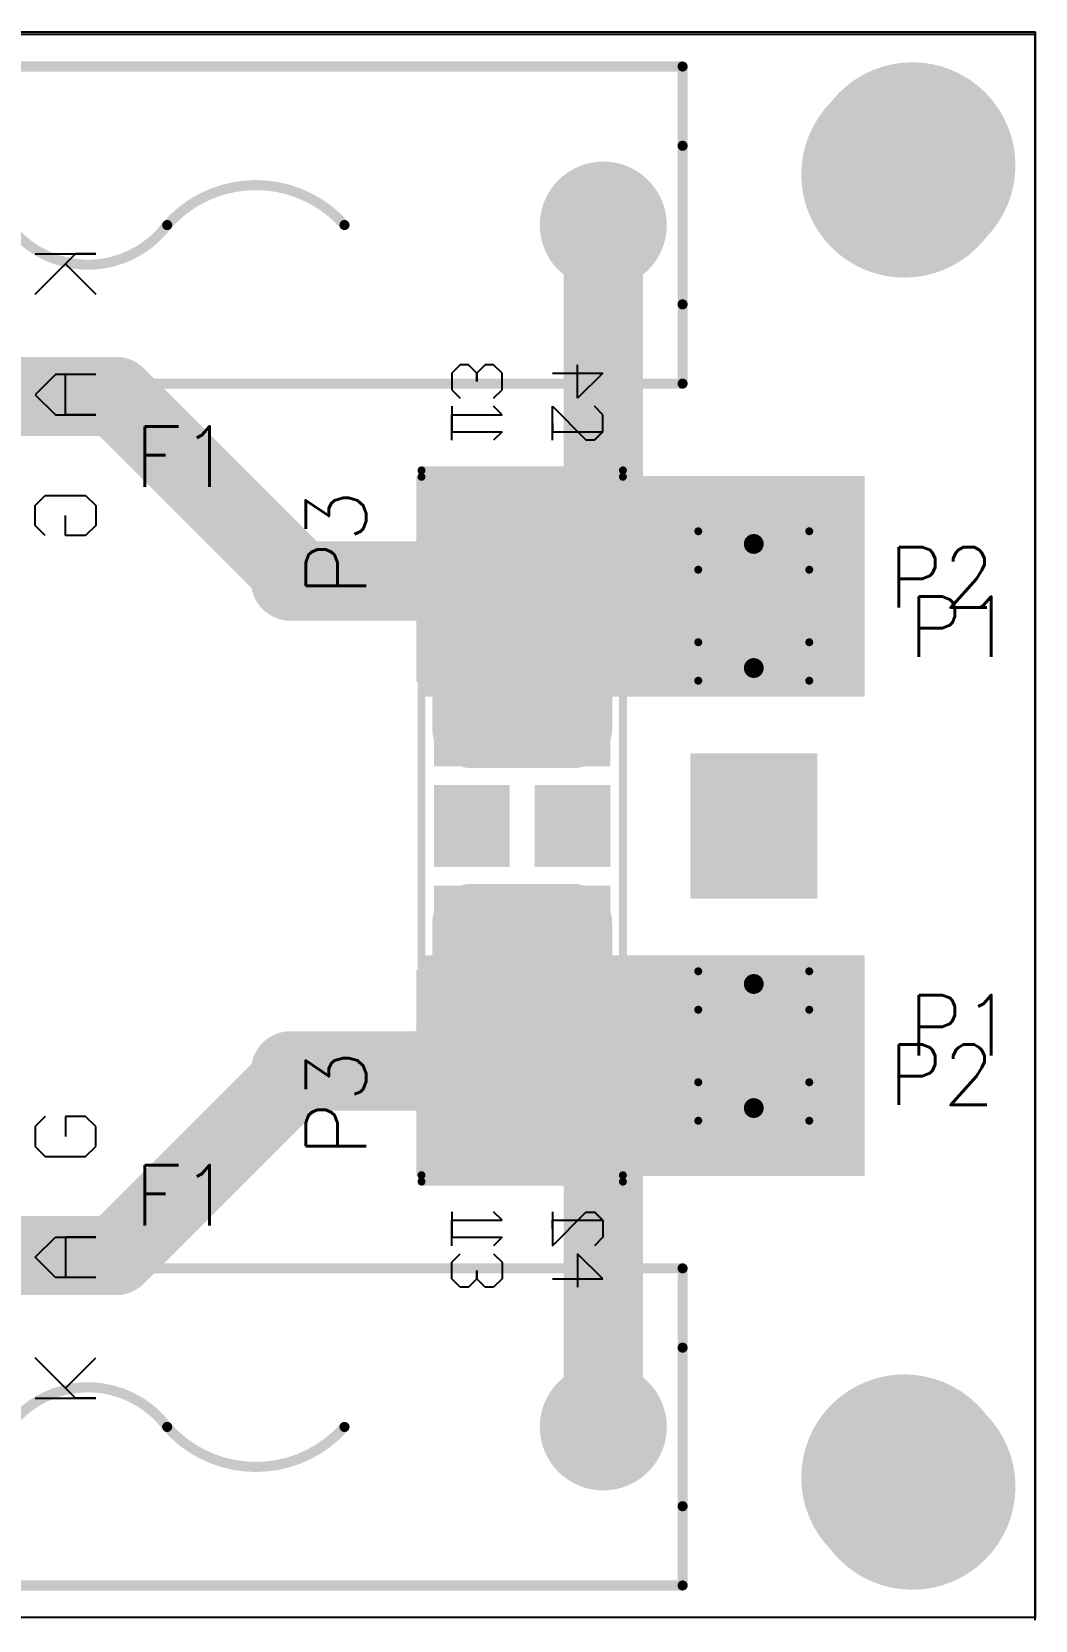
# Paper-space layout 'Bloco da legenda ISO A3' of a CAD drawing. Header units: millimetres. Extents: x 0 to 420, y 0 to 297.
# Drawn here: x 302.42 to 327.74, y 75.32 to 115.39 of the extents above; entities that cross this region are included whole.
import ezdxf

# ---------------------------------------------------------------- set-up
doc = ezdxf.new("R2010")
doc.units = ezdxf.units.MM
for name, color, linetype in [('1', 7, 'Continuous'), ('BottomLayer', 5, 'Continuous'), ('BottomSolder', 6, 'Continuous'), ('MultiLayer', 9, 'Continuous'), ('PadHoleLayer', 156, 'Continuous'), ('TopLayer', 1, 'Continuous'), ('TopOverlay', 40, 'Continuous'), ('TopSolder', 216, 'Continuous')]:
    doc.layers.add(name, color=color, linetype=linetype)
doc.styles.get("Standard").update_dxf_attribs({"font": 'simplex.shx'})

# ---------------------------------------------------------------- blocks, each defined once
blk = doc.blocks.new('F_______4')
at = {"layer": 'BottomLayer', "const_width": 1.5}
for points in [[(1.25, 0, 1), (2.75, 0, 1)], [(22.25, 0, 1), (23.75, 0, 1)]]:
    blk.add_lwpolyline(points, format="xyb", close=True, dxfattribs=at)
at = {"layer": 'BottomSolder', "const_width": 1.602}
for points in [[(1.199, 0, 1), (2.801, 0, 1)], [(22.199, 0, 1), (23.801, 0, 1)]]:
    blk.add_lwpolyline(points, format="xyb", close=True, dxfattribs=at)
at = {"layer": 'MultiLayer', "const_width": 1.5}
for points in [[(1.25, 0, 1), (2.75, 0, 1)], [(22.25, 0, 1), (23.75, 0, 1)]]:
    blk.add_lwpolyline(points, format="xyb", close=True, dxfattribs=at)
at = {"layer": 'PadHoleLayer', "const_width": 0.875}
for points in [[(1.562, 0, 1), (2.437, 0, 1)], [(22.563, 0, 1), (23.438, 0, 1)]]:
    blk.add_lwpolyline(points, format="xyb", close=True, dxfattribs=at)
at = {"layer": 'TopLayer', "const_width": 1.5}
for points in [[(1.25, 0, 1), (2.75, 0, 1)], [(22.25, 0, 1), (23.75, 0, 1)]]:
    blk.add_lwpolyline(points, format="xyb", close=True, dxfattribs=at)
at = {"layer": 'TopOverlay', "const_width": 0.254}
for points in [[(0, 4), (25, 4)], [(0, 2), (0, 4)], [(25, 2), (25, 4)], [(0, -2), (0, 2)], [(25, -2), (25, 2)], [(25, -4), (25, 2)], [(0, -4), (0, -2)], [(0, -4), (25, -4)]]:
    blk.add_lwpolyline(points, dxfattribs=at)
at = {"layer": 'TopOverlay', "const_width": 0.127}
for points in [[(-0.064, 4, 1), (0.064, 4, 1)], [(-0.064, 4, 1), (0.064, 4, 1)], [(24.937, 4, 1), (25.064, 4, 1)], [(24.937, 4, 1), (25.064, 4, 1)], [(-0.064, 2, 1), (0.064, 2, 1)], [(-0.064, 2, 1), (0.064, 2, 1)], [(24.937, 2, 1), (25.064, 2, 1)], [(24.937, 2, 1), (25.064, 2, 1)], [(24.937, 2, 1), (25.064, 2, 1)], [(7.936, 0, 1), (8.063, 0, 1)], [(11.936, 0, 1), (12.063, 0, 1)], [(11.936, 0, 1), (12.063, 0, 1)], [(16.409, 0, 1), (16.536, 0, 1)], [(-0.064, -2, 1), (0.064, -2, 1)], [(-0.064, -2, 1), (0.064, -2, 1)], [(24.937, -2, 1), (25.064, -2, 1)], [(-0.064, -4, 1), (0.064, -4, 1)], [(-0.064, -4, 1), (0.064, -4, 1)], [(24.937, -4, 1), (25.064, -4, 1)], [(24.937, -4, 1), (25.064, -4, 1)]]:
    blk.add_lwpolyline(points, format="xyb", close=True, dxfattribs=at)
at = {"layer": 'TopOverlay', "const_width": 0.254}
for points in [[(12, 0, -0.4514), (16.472, 0)], [(12, 0, -0.500001), (8, 0)]]:
    blk.add_lwpolyline(points, format="xyb", dxfattribs=at)
at = {"layer": 'TopSolder', "const_width": 1.602}
for points in [[(1.199, 0, 1), (2.801, 0, 1)], [(22.199, 0, 1), (23.801, 0, 1)]]:
    blk.add_lwpolyline(points, format="xyb", close=True, dxfattribs=at)
blk = doc.blocks.new('PIN1_5')
at = {"layer": 'BottomLayer'}
blk.add_solid([(-1.5, -1.5), (1.5, -1.5), (-1.5, 1.5), (1.5, 1.5)], dxfattribs=at)
at = {"layer": 'BottomSolder'}
blk.add_solid([(-1.602, -1.602), (1.602, -1.602), (-1.602, 1.602), (1.602, 1.602)], dxfattribs=at)
at = {"layer": 'MultiLayer'}
blk.add_solid([(-1.5, -1.5), (1.5, -1.5), (-1.5, 1.5), (1.5, 1.5)], dxfattribs=at)
at = {"layer": 'PadHoleLayer', "const_width": 1}
blk.add_lwpolyline([(-0.5, 0, 1), (0.5, 0, 1)], format="xyb", close=True, dxfattribs=at)
at = {"layer": 'TopLayer'}
blk.add_solid([(-1.5, -1.5), (1.5, -1.5), (-1.5, 1.5), (1.5, 1.5)], dxfattribs=at)
at = {"layer": 'TopOverlay'}
for points, const_width in [([(0.125, 2.05, 1), (-0.125, 2.05, 1)], 0.25), ([(-0.188, 2.05, 1), (-0.063, 2.05, 1)], 0.125), ([(0.063, 2.05, 1), (0.188, 2.05, 1)], 0.125), ([(-1.45, 1.4, 1), (-1.35, 1.4, 1)], 0.1), ([(-1.45, 1.4, 1), (-1.35, 1.4, 1)], 0.1), ([(1.35, 1.4, 1), (1.45, 1.4, 1)], 0.1), ([(1.35, 1.4, 1), (1.45, 1.4, 1)], 0.1), ([(-1.45, -1.4, 1), (-1.35, -1.4, 1)], 0.1), ([(-1.45, -1.4, 1), (-1.35, -1.4, 1)], 0.1), ([(1.35, -1.4, 1), (1.45, -1.4, 1)], 0.1), ([(1.35, -1.4, 1), (1.45, -1.4, 1)], 0.1)]:
    blk.add_lwpolyline(points, format="xyb", close=True, dxfattribs=dict(at, const_width=const_width))
at = {"layer": 'TopOverlay', "const_width": 0.2}
for points in [[(-1.4, -1.4), (-1.4, 1.4)], [(-1.4, 1.4), (1.4, 1.4)], [(1.4, -1.4), (1.4, 1.4)], [(-1.4, -1.4), (1.4, -1.4)]]:
    blk.add_lwpolyline(points, dxfattribs=at)
at = {"layer": 'TopSolder'}
blk.add_solid([(-1.602, -1.602), (1.602, -1.602), (-1.602, 1.602), (1.602, 1.602)], dxfattribs=at)
blk = doc.blocks.new('PIN1_6')
at = {"layer": 'BottomLayer'}
blk.add_solid([(-1.5, -1.5), (1.5, -1.5), (-1.5, 1.5), (1.5, 1.5)], dxfattribs=at)
at = {"layer": 'BottomSolder'}
blk.add_solid([(-1.602, -1.602), (1.602, -1.602), (-1.602, 1.602), (1.602, 1.602)], dxfattribs=at)
at = {"layer": 'MultiLayer'}
blk.add_solid([(-1.5, -1.5), (1.5, -1.5), (-1.5, 1.5), (1.5, 1.5)], dxfattribs=at)
at = {"layer": 'PadHoleLayer', "const_width": 1}
blk.add_lwpolyline([(-0.5, 0, 1), (0.5, 0, 1)], format="xyb", close=True, dxfattribs=at)
at = {"layer": 'TopLayer'}
blk.add_solid([(-1.5, -1.5), (1.5, -1.5), (-1.5, 1.5), (1.5, 1.5)], dxfattribs=at)
at = {"layer": 'TopOverlay'}
for points, const_width in [([(0.125, 2.05, 1), (-0.125, 2.05, 1)], 0.25), ([(-0.188, 2.05, 1), (-0.063, 2.05, 1)], 0.125), ([(0.063, 2.05, 1), (0.188, 2.05, 1)], 0.125), ([(-1.45, 1.4, 1), (-1.35, 1.4, 1)], 0.1), ([(-1.45, 1.4, 1), (-1.35, 1.4, 1)], 0.1), ([(1.35, 1.4, 1), (1.45, 1.4, 1)], 0.1), ([(1.35, 1.4, 1), (1.45, 1.4, 1)], 0.1), ([(-1.45, -1.4, 1), (-1.35, -1.4, 1)], 0.1), ([(-1.45, -1.4, 1), (-1.35, -1.4, 1)], 0.1), ([(1.35, -1.4, 1), (1.45, -1.4, 1)], 0.1), ([(1.35, -1.4, 1), (1.45, -1.4, 1)], 0.1)]:
    blk.add_lwpolyline(points, format="xyb", close=True, dxfattribs=dict(at, const_width=const_width))
at = {"layer": 'TopOverlay', "const_width": 0.2}
for points in [[(-1.4, -1.4), (-1.4, 1.4)], [(-1.4, 1.4), (1.4, 1.4)], [(1.4, -1.4), (1.4, 1.4)], [(-1.4, -1.4), (1.4, -1.4)]]:
    blk.add_lwpolyline(points, dxfattribs=at)
at = {"layer": 'TopSolder'}
blk.add_solid([(-1.602, -1.602), (1.602, -1.602), (-1.602, 1.602), (1.602, 1.602)], dxfattribs=at)
blk = doc.blocks.new('HDR2X7_7')
at = {"layer": 'BottomLayer'}
for points in [[(-0.85, 1.69), (0.85, 1.69), (-0.85, 3.39), (0.85, 3.39)], [(1.69, 1.69), (3.39, 1.69), (1.69, 3.39), (3.39, 3.39)], [(4.23, 1.69), (5.93, 1.69), (4.23, 3.39), (5.93, 3.39)], [(6.77, 1.69), (8.47, 1.69), (6.77, 3.39), (8.47, 3.39)], [(9.31, 1.69), (11.01, 1.69), (9.31, 3.39), (11.01, 3.39)], [(11.85, 1.69), (13.55, 1.69), (11.85, 3.39), (13.55, 3.39)], [(14.39, 1.69), (16.09, 1.69), (14.39, 3.39), (16.09, 3.39)], [(-0.85, -0.85), (0.85, -0.85), (-0.85, 0.85), (0.85, 0.85)], [(1.69, -0.85), (3.39, -0.85), (1.69, 0.85), (3.39, 0.85)], [(4.23, -0.85), (5.93, -0.85), (4.23, 0.85), (5.93, 0.85)], [(6.77, -0.85), (8.47, -0.85), (6.77, 0.85), (8.47, 0.85)], [(9.31, -0.85), (11.01, -0.85), (9.31, 0.85), (11.01, 0.85)], [(11.85, -0.85), (13.55, -0.85), (11.85, 0.85), (13.55, 0.85)], [(14.39, -0.85), (16.09, -0.85), (14.39, 0.85), (16.09, 0.85)]]:
    blk.add_solid(points, dxfattribs=at)
at = {"layer": 'BottomSolder'}
for points in [[(-0.952, 1.588), (0.952, 1.588), (-0.952, 3.492), (0.952, 3.492)], [(1.588, 1.588), (3.492, 1.588), (1.588, 3.492), (3.492, 3.492)], [(4.128, 1.588), (6.032, 1.588), (4.128, 3.492), (6.032, 3.492)], [(6.668, 1.588), (8.572, 1.588), (6.668, 3.492), (8.572, 3.492)], [(9.208, 1.588), (11.112, 1.588), (9.208, 3.492), (11.112, 3.492)], [(11.748, 1.588), (13.652, 1.588), (11.748, 3.492), (13.652, 3.492)], [(14.288, 1.588), (16.192, 1.588), (14.288, 3.492), (16.192, 3.492)], [(-0.952, -0.952), (0.952, -0.952), (-0.952, 0.952), (0.952, 0.952)], [(1.588, -0.952), (3.492, -0.952), (1.588, 0.952), (3.492, 0.952)], [(4.128, -0.952), (6.032, -0.952), (4.128, 0.952), (6.032, 0.952)], [(6.668, -0.952), (8.572, -0.952), (6.668, 0.952), (8.572, 0.952)], [(9.208, -0.952), (11.112, -0.952), (9.208, 0.952), (11.112, 0.952)], [(11.748, -0.952), (13.652, -0.952), (11.748, 0.952), (13.652, 0.952)], [(14.288, -0.952), (16.192, -0.952), (14.288, 0.952), (16.192, 0.952)]]:
    blk.add_solid(points, dxfattribs=at)
at = {"layer": 'MultiLayer'}
for points in [[(-0.85, 1.69), (0.85, 1.69), (-0.85, 3.39), (0.85, 3.39)], [(1.69, 1.69), (3.39, 1.69), (1.69, 3.39), (3.39, 3.39)], [(4.23, 1.69), (5.93, 1.69), (4.23, 3.39), (5.93, 3.39)], [(6.77, 1.69), (8.47, 1.69), (6.77, 3.39), (8.47, 3.39)], [(9.31, 1.69), (11.01, 1.69), (9.31, 3.39), (11.01, 3.39)], [(11.85, 1.69), (13.55, 1.69), (11.85, 3.39), (13.55, 3.39)], [(14.39, 1.69), (16.09, 1.69), (14.39, 3.39), (16.09, 3.39)], [(-0.85, -0.85), (0.85, -0.85), (-0.85, 0.85), (0.85, 0.85)], [(1.69, -0.85), (3.39, -0.85), (1.69, 0.85), (3.39, 0.85)], [(4.23, -0.85), (5.93, -0.85), (4.23, 0.85), (5.93, 0.85)], [(6.77, -0.85), (8.47, -0.85), (6.77, 0.85), (8.47, 0.85)], [(9.31, -0.85), (11.01, -0.85), (9.31, 0.85), (11.01, 0.85)], [(11.85, -0.85), (13.55, -0.85), (11.85, 0.85), (13.55, 0.85)], [(14.39, -0.85), (16.09, -0.85), (14.39, 0.85), (16.09, 0.85)]]:
    blk.add_solid(points, dxfattribs=at)
at = {"layer": 'PadHoleLayer', "const_width": 0.6}
for points in [[(-0.3, 2.54, 1), (0.3, 2.54, 1)], [(2.24, 2.54, 1), (2.84, 2.54, 1)], [(4.78, 2.54, 1), (5.38, 2.54, 1)], [(7.32, 2.54, 1), (7.92, 2.54, 1)], [(9.86, 2.54, 1), (10.46, 2.54, 1)], [(12.4, 2.54, 1), (13, 2.54, 1)], [(14.94, 2.54, 1), (15.54, 2.54, 1)], [(-0.3, 0, 1), (0.3, 0, 1)], [(2.24, 0, 1), (2.84, 0, 1)], [(4.78, 0, 1), (5.38, 0, 1)], [(7.32, 0, 1), (7.92, 0, 1)], [(9.86, 0, 1), (10.46, 0, 1)], [(12.4, 0, 1), (13, 0, 1)], [(14.94, 0, 1), (15.54, 0, 1)]]:
    blk.add_lwpolyline(points, format="xyb", close=True, dxfattribs=at)
at = {"layer": 'TopLayer'}
for points in [[(-0.85, 1.69), (0.85, 1.69), (-0.85, 3.39), (0.85, 3.39)], [(1.69, 1.69), (3.39, 1.69), (1.69, 3.39), (3.39, 3.39)], [(4.23, 1.69), (5.93, 1.69), (4.23, 3.39), (5.93, 3.39)], [(6.77, 1.69), (8.47, 1.69), (6.77, 3.39), (8.47, 3.39)], [(9.31, 1.69), (11.01, 1.69), (9.31, 3.39), (11.01, 3.39)], [(11.85, 1.69), (13.55, 1.69), (11.85, 3.39), (13.55, 3.39)], [(14.39, 1.69), (16.09, 1.69), (14.39, 3.39), (16.09, 3.39)], [(-0.85, -0.85), (0.85, -0.85), (-0.85, 0.85), (0.85, 0.85)], [(1.69, -0.85), (3.39, -0.85), (1.69, 0.85), (3.39, 0.85)], [(4.23, -0.85), (5.93, -0.85), (4.23, 0.85), (5.93, 0.85)], [(6.77, -0.85), (8.47, -0.85), (6.77, 0.85), (8.47, 0.85)], [(9.31, -0.85), (11.01, -0.85), (9.31, 0.85), (11.01, 0.85)], [(11.85, -0.85), (13.55, -0.85), (11.85, 0.85), (13.55, 0.85)], [(14.39, -0.85), (16.09, -0.85), (14.39, 0.85), (16.09, 0.85)]]:
    blk.add_solid(points, dxfattribs=at)
at = {"layer": 'TopOverlay'}
for p, q in [((-2.836, 3.302), (-3.048, 3.09)), ((-2.413, 3.302), (-2.836, 3.302)), ((-2.202, 3.09), (-2.413, 3.302)), ((17.484, 3.302), (17.272, 3.09)), ((17.484, 2.032), (17.484, 3.302)), ((18.965, 3.302), (18.33, 2.667)), ((18.965, 2.032), (18.965, 3.302)), ((-3.048, 2.032), (-2.202, 2.878)), ((-2.202, 2.878), (-2.202, 3.09)), ((18.33, 2.667), (19.176, 2.667)), ((-2.202, 2.032), (-3.048, 2.032)), ((17.272, 2.032), (17.695, 2.032)), ((17.695, 2.032), (17.484, 2.032)), ((-2.836, 0.762), (-3.048, 0.55)), ((-2.836, -0.508), (-2.836, 0.762)), ((17.484, 0.762), (17.272, 0.55)), ((17.484, -0.508), (17.484, 0.762)), ((18.33, 0.55), (18.542, 0.762)), ((18.542, 0.762), (18.965, 0.762)), ((18.965, 0.762), (19.176, 0.55)), ((19.176, 0.55), (19.176, 0.338)), ((18.965, 0.127), (18.753, 0.127)), ((18.753, 0.127), (18.965, 0.127)), ((19.176, 0.338), (18.965, 0.127)), ((18.965, 0.127), (19.176, -0.085)), ((18.542, -0.508), (18.33, -0.296)), ((19.176, -0.296), (18.965, -0.508)), ((19.176, -0.085), (19.176, -0.296)), ((-3.048, -0.508), (-2.625, -0.508)), ((-2.625, -0.508), (-2.836, -0.508)), ((17.272, -0.508), (17.695, -0.508)), ((17.695, -0.508), (17.484, -0.508)), ((18.965, -0.508), (18.542, -0.508))]:
    blk.add_line(p, q, dxfattribs=at)
at = {"layer": 'TopOverlay', "const_width": 0.2}
for points in [[(-1.27, -1.27), (-1.27, 3.81)], [(16.51, 3.81), (-1.27, 3.81)], [(16.51, -1.27), (16.51, 3.81)], [(16.51, -1.27), (-1.27, -1.27)]]:
    blk.add_lwpolyline(points, dxfattribs=at)
at = {"layer": 'TopOverlay', "const_width": 0.1}
for points in [[(-1.32, 3.81, 1), (-1.22, 3.81, 1)], [(-1.32, 3.81, 1), (-1.22, 3.81, 1)], [(16.46, 3.81, 1), (16.56, 3.81, 1)], [(16.46, 3.81, 1), (16.56, 3.81, 1)], [(-1.32, -1.27, 1), (-1.22, -1.27, 1)], [(-1.32, -1.27, 1), (-1.22, -1.27, 1)], [(16.46, -1.27, 1), (16.56, -1.27, 1)], [(16.46, -1.27, 1), (16.56, -1.27, 1)]]:
    blk.add_lwpolyline(points, format="xyb", close=True, dxfattribs=at)
at = {"layer": 'TopSolder'}
for points in [[(-0.952, 1.588), (0.952, 1.588), (-0.952, 3.492), (0.952, 3.492)], [(1.588, 1.588), (3.492, 1.588), (1.588, 3.492), (3.492, 3.492)], [(4.128, 1.588), (6.032, 1.588), (4.128, 3.492), (6.032, 3.492)], [(6.668, 1.588), (8.572, 1.588), (6.668, 3.492), (8.572, 3.492)], [(9.208, 1.588), (11.112, 1.588), (9.208, 3.492), (11.112, 3.492)], [(11.748, 1.588), (13.652, 1.588), (11.748, 3.492), (13.652, 3.492)], [(14.288, 1.588), (16.192, 1.588), (14.288, 3.492), (16.192, 3.492)], [(-0.952, -0.952), (0.952, -0.952), (-0.952, 0.952), (0.952, 0.952)], [(1.588, -0.952), (3.492, -0.952), (1.588, 0.952), (3.492, 0.952)], [(4.128, -0.952), (6.032, -0.952), (4.128, 0.952), (6.032, 0.952)], [(6.668, -0.952), (8.572, -0.952), (6.668, 0.952), (8.572, 0.952)], [(9.208, -0.952), (11.112, -0.952), (9.208, 0.952), (11.112, 0.952)], [(11.748, -0.952), (13.652, -0.952), (11.748, 0.952), (13.652, 0.952)], [(14.288, -0.952), (16.192, -0.952), (14.288, 0.952), (16.192, 0.952)]]:
    blk.add_solid(points, dxfattribs=at)

psp = doc.layouts.new('Bloco da legenda ISO A3')

# ---------------------------------------------------------------- linework, layer by layer
for p, q in [((225.736, 115.39), (327.736, 115.39)), ((225.736, 115.39), (327.736, 115.39)), ((327.736, 115.32), (225.736, 115.32)), ((327.736, 115.39), (327.736, 75.39)), ((327.736, 75.32), (327.736, 115.32)), ((327.736, 75.39), (225.736, 75.39))]:
    psp.add_line(p, q)
at = {"layer": '1'}
for p, q in [((225.736, 115.39), (327.736, 115.39)), ((225.736, 115.39), (327.736, 115.39)), ((327.736, 115.39), (327.736, 75.39)), ((303.528, 109.79), (302.512, 108.775)), ((302.512, 109.79), (304.036, 109.79)), ((302.512, 108.775), (303.274, 109.536)), ((303.274, 109.536), (304.036, 108.775)), ((304.036, 109.79), (303.528, 109.79)), ((303.02, 106.743), (302.512, 106.235)), ((304.036, 106.743), (303.02, 106.743)), ((303.274, 105.728), (303.274, 106.743)), ((302.512, 106.235), (303.02, 105.728)), ((303.02, 105.728), (304.036, 105.728)), ((304.036, 105.728), (303.274, 105.728)), ((302.512, 103.442), (302.766, 103.696)), ((302.512, 102.934), (302.512, 103.442)), ((302.766, 103.696), (303.782, 103.696)), ((303.782, 103.696), (304.036, 103.442)), ((304.036, 103.442), (304.036, 102.934)), ((303.274, 102.681), (303.274, 103.188)), ((302.766, 102.681), (302.512, 102.934)), ((303.782, 102.681), (303.274, 102.681)), ((304.036, 102.934), (303.782, 102.681)), ((327.736, 75.39), (225.736, 75.39))]:
    psp.add_line(p, q, dxfattribs=at)
for points, const_width in [([(323.135, 111.79, -1), (325.736, 111.79, -1)], 2.602), ([(323.135, 111.79, -1), (325.736, 111.79, -1)], 2.602), ([(323.186, 111.79, -1), (325.686, 111.79, -1)], 2.5), ([(323.186, 111.79, -1), (325.686, 111.79, -1)], 2.5), ([(323.186, 111.79, -1), (325.686, 111.79, -1)], 2.5), ([(323.686, 111.79, -1), (325.186, 111.79, -1)], 1.5), ([(304.049, 106.19, -1), (305.049, 106.19, -1)], 1), ([(304.049, 106.19, -1), (305.049, 106.19, -1)], 1), ([(313.025, 103.056, -1), (314.025, 103.056, -1)], 1), ([(315.565, 103.056, -1), (316.565, 103.056, -1)], 1), ([(315.565, 103.056, -1), (316.565, 103.056, -1)], 1), ([(308.453, 101.786, -1), (309.453, 101.786, -1)], 1), ([(308.453, 101.532, -1), (309.453, 101.532, -1)], 1), ([(308.703, 101.786, -1), (309.203, 101.786, -1)], 0.5), ([(312.009, 101.532, -1), (313.009, 101.532, -1)], 1), ([(312.009, 101.532, -1), (313.009, 101.532, -1)], 1), ([(308.703, 101.532, -1), (309.203, 101.532, -1)], 0.5), ([(313.025, 100.516, -1), (314.025, 100.516, -1)], 1), ([(313.025, 100.516, -1), (314.025, 100.516, -1)], 1), ([(315.565, 100.516, -1), (316.565, 100.516, -1)], 1), ([(315.565, 100.516, -1), (316.565, 100.516, -1)], 1), ([(313.025, 97.976, -1), (314.025, 97.976, -1)], 1), ([(313.025, 97.976, -1), (314.025, 97.976, -1)], 1), ([(315.565, 97.976, -1), (316.565, 97.976, -1)], 1), ([(315.565, 97.976, -1), (316.565, 97.976, -1)], 1), ([(320.136, 95.59, -1), (321.136, 95.59, -1)], 1), ([(313.025, 92.896, -1), (314.025, 92.896, -1)], 1), ([(315.565, 92.896, -1), (316.565, 92.896, -1)], 1), ([(315.565, 92.896, -1), (316.565, 92.896, -1)], 1), ([(313.025, 90.356, -1), (314.025, 90.356, -1)], 1), ([(315.565, 90.356, -1), (316.565, 90.356, -1)], 1), ([(315.565, 90.356, -1), (316.565, 90.356, -1)], 1), ([(315.565, 90.356, -1), (316.565, 90.356, -1)], 1), ([(313.025, 87.816, -1), (314.025, 87.816, -1)], 1), ([(315.565, 87.816, -1), (316.565, 87.816, -1)], 1), ([(315.565, 87.816, -1), (316.565, 87.816, -1)], 1), ([(316.34, 86.94, -1), (317.34, 86.94, -1)], 1), ([(316.34, 80.196, -1), (317.34, 80.196, -1)], 1), ([(323.335, 78.69, -1), (325.936, 78.69, -1)], 2.602), ([(323.335, 78.69, -1), (325.936, 78.69, -1)], 2.602), ([(323.386, 78.69, -1), (325.886, 78.69, -1)], 2.5), ([(323.386, 78.69, -1), (325.886, 78.69, -1)], 2.5), ([(323.386, 78.69, -1), (325.886, 78.69, -1)], 2.5), ([(323.886, 78.69, -1), (325.386, 78.69, -1)], 1.5)]:
    psp.add_lwpolyline(points, format="xyb", close=True, dxfattribs=dict(at, const_width=const_width))
for points, const_width in [([(295.636, 106.19), (304.549, 106.19)], 2), ([(304.549, 106.19), (308.953, 101.786)], 2), ([(313.525, 103.056), (316.065, 103.056)], 2), ([(316.065, 103.056), (316.065, 100.516)], 2), ([(308.953, 101.532), (312.509, 101.532)], 2), ([(308.953, 101.786), (308.953, 101.532)], 1), ([(312.509, 101.532), (313.525, 100.516)], 2), ([(313.525, 100.516), (313.525, 97.976)], 2), ([(316.065, 100.516), (316.065, 97.976)], 2), ([(313.525, 97.976), (316.065, 97.976)], 2), ([(313.525, 92.896), (316.065, 92.896)], 2), ([(316.065, 92.896), (316.065, 90.356)], 2), ([(313.525, 90.356), (316.065, 90.356)], 2), ([(316.065, 90.356), (316.065, 87.816)], 2), ([(313.525, 87.816), (316.065, 87.816)], 2), ([(316.84, 86.94), (316.84, 80.196)], 2)]:
    psp.add_lwpolyline(points, dxfattribs=dict(at, const_width=const_width))
for points in [[(312.128, 104.18), (323.431, 104.18), (312.128, 98.99), (323.431, 98.99)], [(319.034, 97.192), (322.237, 97.192), (319.034, 93.989), (322.237, 93.989)], [(319.034, 97.192), (322.237, 97.192), (319.034, 93.989), (322.237, 93.989)], [(319.136, 97.09), (322.136, 97.09), (319.136, 94.09), (322.136, 94.09)], [(319.136, 97.09), (322.136, 97.09), (319.136, 94.09), (322.136, 94.09)], [(319.136, 97.09), (322.136, 97.09), (319.136, 94.09), (322.136, 94.09)], [(312.255, 92.09), (323.431, 92.09), (312.255, 86.546), (323.431, 86.546)]]:
    psp.add_solid(points, dxfattribs=at)
at = {"layer": 'BottomLayer'}
for points, const_width in [([(323.186, 111.79, -1), (325.686, 111.79, -1)], 2.5), ([(323.386, 112.02, 1), (325.886, 112.02, 1)], 2.5), ([(316.34, 110.514, 1), (317.34, 110.514, 1)], 1), ([(304.049, 106.19, -1), (305.049, 106.19, -1)], 1), ([(304.049, 106.19, -1), (305.049, 106.19, -1)], 1), ([(316.34, 103.77, 1), (317.34, 103.77, 1)], 1), ([(313.025, 103.056, -1), (314.025, 103.056, -1)], 1), ([(313.025, 102.894, 1), (314.025, 102.894, 1)], 1), ([(315.565, 103.056, -1), (316.565, 103.056, -1)], 1), ([(315.565, 103.056, -1), (316.565, 103.056, -1)], 1), ([(315.565, 102.894, 1), (316.565, 102.894, 1)], 1), ([(315.565, 102.894, 1), (316.565, 102.894, 1)], 1), ([(308.453, 101.786, -1), (309.453, 101.786, -1)], 1), ([(308.453, 101.532, -1), (309.453, 101.532, -1)], 1), ([(308.703, 101.786, -1), (309.203, 101.786, -1)], 0.5), ([(312.009, 101.532, -1), (313.009, 101.532, -1)], 1), ([(312.009, 101.532, -1), (313.009, 101.532, -1)], 1), ([(308.703, 101.532, -1), (309.203, 101.532, -1)], 0.5), ([(313.025, 100.516, -1), (314.025, 100.516, -1)], 1), ([(313.025, 100.516, -1), (314.025, 100.516, -1)], 1), ([(315.565, 100.516, -1), (316.565, 100.516, -1)], 1), ([(315.565, 100.516, -1), (316.565, 100.516, -1)], 1), ([(313.025, 100.354, 1), (314.025, 100.354, 1)], 1), ([(315.565, 100.354, 1), (316.565, 100.354, 1)], 1), ([(315.565, 100.354, 1), (316.565, 100.354, 1)], 1), ([(315.565, 100.354, 1), (316.565, 100.354, 1)], 1), ([(313.025, 97.976, -1), (314.025, 97.976, -1)], 1), ([(313.025, 97.976, -1), (314.025, 97.976, -1)], 1), ([(315.565, 97.976, -1), (316.565, 97.976, -1)], 1), ([(315.565, 97.976, -1), (316.565, 97.976, -1)], 1), ([(313.025, 97.814, 1), (314.025, 97.814, 1)], 1), ([(315.565, 97.814, 1), (316.565, 97.814, 1)], 1), ([(315.565, 97.814, 1), (316.565, 97.814, 1)], 1), ([(313.025, 92.896, -1), (314.025, 92.896, -1)], 1), ([(315.565, 92.896, -1), (316.565, 92.896, -1)], 1), ([(315.565, 92.896, -1), (316.565, 92.896, -1)], 1), ([(313.025, 92.734, 1), (314.025, 92.734, 1)], 1), ([(313.025, 92.734, 1), (314.025, 92.734, 1)], 1), ([(315.565, 92.734, 1), (316.565, 92.734, 1)], 1), ([(315.565, 92.734, 1), (316.565, 92.734, 1)], 1), ([(313.025, 90.356, -1), (314.025, 90.356, -1)], 1), ([(313.025, 90.194, 1), (314.025, 90.194, 1)], 1), ([(313.025, 90.194, 1), (314.025, 90.194, 1)], 1), ([(315.565, 90.356, -1), (316.565, 90.356, -1)], 1), ([(315.565, 90.356, -1), (316.565, 90.356, -1)], 1), ([(315.565, 90.356, -1), (316.565, 90.356, -1)], 1), ([(315.565, 90.194, 1), (316.565, 90.194, 1)], 1), ([(315.565, 90.194, 1), (316.565, 90.194, 1)], 1), ([(308.453, 89.178, 1), (309.453, 89.178, 1)], 1), ([(312.009, 89.178, 1), (313.009, 89.178, 1)], 1), ([(312.009, 89.178, 1), (313.009, 89.178, 1)], 1), ([(308.453, 88.924, 1), (309.453, 88.924, 1)], 1), ([(308.703, 89.178, 1), (309.203, 89.178, 1)], 0.5), ([(308.703, 88.924, 1), (309.203, 88.924, 1)], 0.5), ([(313.025, 87.816, -1), (314.025, 87.816, -1)], 1), ([(313.025, 87.654, 1), (314.025, 87.654, 1)], 1), ([(315.565, 87.816, -1), (316.565, 87.816, -1)], 1), ([(315.565, 87.816, -1), (316.565, 87.816, -1)], 1), ([(315.565, 87.654, 1), (316.565, 87.654, 1)], 1), ([(315.565, 87.654, 1), (316.565, 87.654, 1)], 1), ([(316.34, 86.94, -1), (317.34, 86.94, -1)], 1), ([(304.049, 84.52, 1), (305.049, 84.52, 1)], 1), ([(304.049, 84.52, 1), (305.049, 84.52, 1)], 1), ([(323.186, 78.92, 1), (325.686, 78.92, 1)], 2.5), ([(316.34, 80.196, -1), (317.34, 80.196, -1)], 1), ([(323.386, 78.69, -1), (325.886, 78.69, -1)], 2.5)]:
    psp.add_lwpolyline(points, format="xyb", close=True, dxfattribs=dict(at, const_width=const_width))
for points, const_width in [([(316.84, 103.77), (316.84, 110.514)], 2), ([(295.636, 106.19), (304.549, 106.19)], 2), ([(304.549, 106.19), (308.953, 101.786)], 2), ([(313.525, 103.056), (316.065, 103.056)], 2), ([(313.525, 102.894), (316.065, 102.894)], 2), ([(316.065, 103.056), (316.065, 100.516)], 2), ([(316.065, 100.354), (316.065, 102.894)], 2), ([(308.953, 101.532), (312.509, 101.532)], 2), ([(308.953, 101.786), (308.953, 101.532)], 1), ([(312.509, 101.532), (313.525, 100.516)], 2), ([(313.525, 100.516), (313.525, 97.976)], 2), ([(316.065, 100.516), (316.065, 97.976)], 2), ([(313.525, 100.354), (316.065, 100.354)], 2), ([(316.065, 97.814), (316.065, 100.354)], 2), ([(313.525, 97.976), (316.065, 97.976)], 2), ([(313.525, 97.814), (316.065, 97.814)], 2), ([(313.525, 92.896), (316.065, 92.896)], 2), ([(316.065, 92.896), (316.065, 90.356)], 2), ([(313.525, 92.734), (316.065, 92.734)], 2), ([(313.525, 90.194), (313.525, 92.734)], 2), ([(316.065, 90.194), (316.065, 92.734)], 2), ([(312.509, 89.178), (313.525, 90.194)], 2), ([(313.525, 90.356), (316.065, 90.356)], 2), ([(316.065, 90.356), (316.065, 87.816)], 2), ([(316.065, 87.654), (316.065, 90.194)], 2), ([(308.953, 89.178), (312.509, 89.178)], 2), ([(304.549, 84.52), (308.953, 88.924)], 2), ([(308.953, 88.924), (308.953, 89.178)], 1), ([(313.525, 87.816), (316.065, 87.816)], 2), ([(313.525, 87.654), (316.065, 87.654)], 2), ([(316.84, 86.94), (316.84, 80.196)], 2), ([(295.636, 84.52), (304.549, 84.52)], 2)]:
    psp.add_lwpolyline(points, dxfattribs=dict(at, const_width=const_width))
for points in [[(312.128, 104.18), (323.431, 104.18), (312.128, 98.99), (323.431, 98.99)], [(312.255, 98.62), (323.431, 98.62), (312.255, 104.164), (323.431, 104.164)], [(319.136, 97.09), (322.136, 97.09), (319.136, 94.09), (322.136, 94.09)], [(319.136, 93.62), (322.136, 93.62), (319.136, 96.62), (322.136, 96.62)], [(312.255, 92.09), (323.431, 92.09), (312.255, 86.546), (323.431, 86.546)], [(312.128, 86.53), (323.431, 86.53), (312.128, 91.72), (323.431, 91.72)]]:
    psp.add_solid(points, dxfattribs=at)
at = {"layer": 'BottomSolder', "const_width": 2.602}
for points in [[(323.335, 112.02, 1), (325.936, 112.02, 1)], [(323.135, 111.79, -1), (325.736, 111.79, -1)], [(323.135, 78.92, 1), (325.736, 78.92, 1)], [(323.335, 78.69, -1), (325.936, 78.69, -1)]]:
    psp.add_lwpolyline(points, format="xyb", close=True, dxfattribs=at)
at = {"layer": 'BottomSolder'}
for points in [[(319.034, 97.192), (322.237, 97.192), (319.034, 93.989), (322.237, 93.989)], [(319.034, 93.518), (322.237, 93.518), (319.034, 96.721), (322.237, 96.721)]]:
    psp.add_solid(points, dxfattribs=at)
at = {"layer": 'MultiLayer', "const_width": 2.5}
for points in [[(323.186, 111.79, -1), (325.686, 111.79, -1)], [(323.386, 112.02, 1), (325.886, 112.02, 1)], [(323.186, 78.92, 1), (325.686, 78.92, 1)], [(323.386, 78.69, -1), (325.886, 78.69, -1)]]:
    psp.add_lwpolyline(points, format="xyb", close=True, dxfattribs=at)
at = {"layer": 'MultiLayer'}
for points in [[(319.136, 97.09), (322.136, 97.09), (319.136, 94.09), (322.136, 94.09)], [(319.136, 93.62), (322.136, 93.62), (319.136, 96.62), (322.136, 96.62)]]:
    psp.add_solid(points, dxfattribs=at)
at = {"layer": 'PadHoleLayer'}
for points, const_width in [([(323.886, 112.02, 1), (325.386, 112.02, 1)], 1.5), ([(323.686, 111.79, -1), (325.186, 111.79, -1)], 1.5), ([(320.136, 95.59, -1), (321.136, 95.59, -1)], 1), ([(320.136, 95.12, 1), (321.136, 95.12, 1)], 1), ([(323.686, 78.92, 1), (325.186, 78.92, 1)], 1.5), ([(323.886, 78.69, -1), (325.386, 78.69, -1)], 1.5)]:
    psp.add_lwpolyline(points, format="xyb", close=True, dxfattribs=dict(at, const_width=const_width))
at = {"layer": 'TopLayer', "const_width": 2.5}
for points in [[(323.186, 111.79, -1), (325.686, 111.79, -1)], [(323.386, 112.02, 1), (325.886, 112.02, 1)], [(323.186, 78.92, 1), (325.686, 78.92, 1)], [(323.386, 78.69, -1), (325.886, 78.69, -1)]]:
    psp.add_lwpolyline(points, format="xyb", close=True, dxfattribs=at)
at = {"layer": 'TopLayer'}
for points in [[(319.136, 97.09), (322.136, 97.09), (319.136, 94.09), (322.136, 94.09)], [(319.136, 93.62), (322.136, 93.62), (319.136, 96.62), (322.136, 96.62)]]:
    psp.add_solid(points, dxfattribs=at)
at = {"layer": 'TopOverlay'}
for p, q in [((302.512, 109.79), (304.036, 109.79)), ((303.528, 109.79), (302.512, 108.775)), ((302.512, 108.775), (303.274, 109.536)), ((303.274, 109.536), (304.036, 108.775)), ((304.036, 109.79), (303.528, 109.79)), ((303.02, 106.743), (302.512, 106.235)), ((304.036, 106.743), (303.02, 106.743)), ((303.274, 105.728), (303.274, 106.743)), ((302.512, 106.235), (303.02, 105.728)), ((303.02, 105.728), (304.036, 105.728)), ((304.036, 105.728), (303.274, 105.728)), ((302.512, 103.442), (302.766, 103.696)), ((302.512, 102.934), (302.512, 103.442)), ((302.766, 103.696), (303.782, 103.696)), ((303.782, 103.696), (304.036, 103.442)), ((304.036, 103.442), (304.036, 102.934)), ((303.274, 102.681), (303.274, 103.188)), ((302.766, 102.681), (302.512, 102.934)), ((303.782, 102.681), (303.274, 102.681)), ((304.036, 102.934), (303.782, 102.681)), ((302.766, 88.029), (302.512, 87.776)), ((302.512, 87.776), (302.512, 87.268)), ((303.782, 88.029), (303.274, 88.029)), ((303.274, 88.029), (303.274, 87.522)), ((304.036, 87.776), (303.782, 88.029)), ((304.036, 87.268), (304.036, 87.776)), ((302.512, 87.268), (302.766, 87.014)), ((302.766, 87.014), (303.782, 87.014)), ((303.782, 87.014), (304.036, 87.268)), ((302.512, 84.475), (303.02, 84.982)), ((303.02, 84.982), (304.036, 84.982)), ((304.036, 84.982), (303.274, 84.982)), ((303.274, 84.982), (303.274, 83.967)), ((303.02, 83.967), (302.512, 84.475)), ((304.036, 83.967), (303.02, 83.967)), ((303.528, 80.92), (302.512, 81.935)), ((302.512, 81.935), (303.274, 81.174)), ((303.274, 81.174), (304.036, 81.935)), ((302.512, 80.92), (304.036, 80.92)), ((304.036, 80.92), (303.528, 80.92))]:
    psp.add_line(p, q, dxfattribs=at)
at = {"layer": 'TopSolder', "const_width": 2.602}
for points in [[(323.335, 112.02, 1), (325.936, 112.02, 1)], [(323.135, 111.79, -1), (325.736, 111.79, -1)], [(323.135, 78.92, 1), (325.736, 78.92, 1)], [(323.335, 78.69, -1), (325.936, 78.69, -1)]]:
    psp.add_lwpolyline(points, format="xyb", close=True, dxfattribs=at)
at = {"layer": 'TopSolder'}
for points in [[(319.034, 97.192), (322.237, 97.192), (319.034, 93.989), (322.237, 93.989)], [(319.034, 93.518), (322.237, 93.518), (319.034, 96.721), (322.237, 96.721)]]:
    psp.add_solid(points, dxfattribs=at)

# ---------------------------------------------------------------- block references
for name, p in [('F_______4', (293.84, 110.514)), ('PIN1_5', (320.636, 100.42)), ('PIN1_6', (320.636, 89.32))]:
    psp.add_blockref(name, p)
at = {"xscale": -1}
for name, p, rotation in [('HDR2X7_7', (313.525, 87.816), 270), ('PIN1_6', (320.636, 101.39), 180), ('PIN1_5', (320.636, 90.29), 180), ('F_______4', (293.84, 80.196), 180)]:
    psp.add_blockref(name, p, dxfattribs=dict(at, rotation=rotation))
at = {"rotation": 270}
psp.add_blockref('HDR2X7_7', (313.525, 102.894), dxfattribs=at)
at = {"layer": '1', "xscale": -1}
for name, p, rotation in [('HDR2X7_7', (313.525, 87.816), 270), ('PIN1_6', (320.636, 101.39), 180), ('PIN1_5', (320.636, 90.29), 180), ('F_______4', (293.84, 80.196), 180)]:
    psp.add_blockref(name, p, dxfattribs=dict(at, rotation=rotation))

# ---------------------------------------------------------------- texts
at = {"layer": '1'}
psp.add_text('P3', height=1.524, rotation=90, dxfattribs=at).set_placement((310.858, 101.151))
for s, p in [('P2', (324.036, 100.866)), ('P1', (324.536, 89.566)), ('F1', (305.016, 85.276))]:
    psp.add_text(s, height=1.524, dxfattribs=at).set_placement(p)
at = {"layer": 'TopOverlay'}
for s, p in [('F1', (305.016, 103.91)), ('P2', (324.036, 100.866)), ('P1', (324.536, 99.62)), ('P1', (324.536, 89.566)), ('P2', (324.036, 88.32)), ('F1', (305.016, 85.276))]:
    psp.add_text(s, height=1.524, dxfattribs=at).set_placement(p)
for p in [(310.858, 101.151), (310.858, 87.019)]:
    psp.add_text('P3', height=1.524, rotation=90, dxfattribs=at).set_placement(p)

doc.saveas('drawing.dxf')
